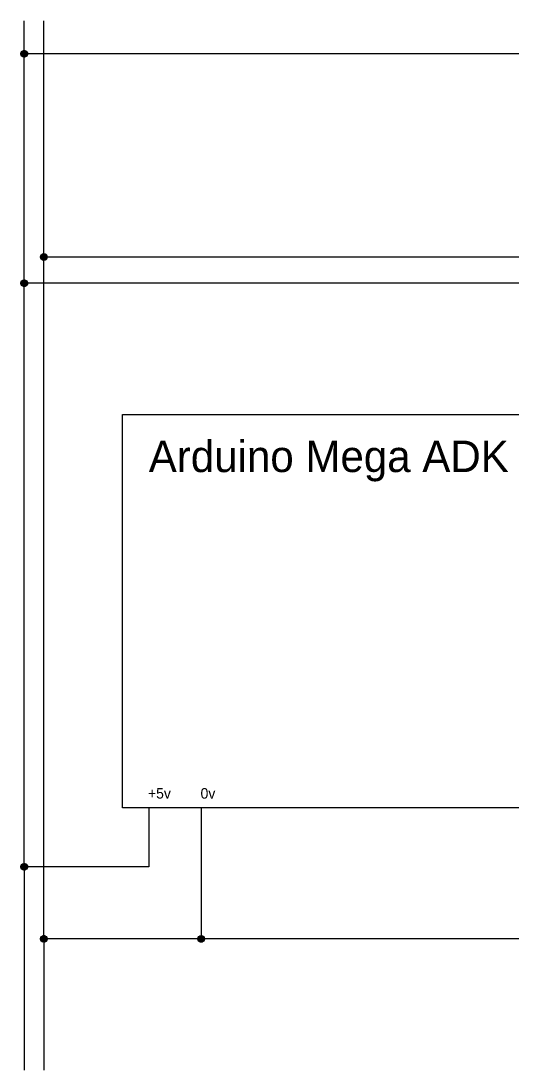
# Model space of a CAD drawing. Extents: x 0.6 to 34.5, y 10 to 30.1.
# Drawn here: x 0.56 to 9.93, y 10 to 30 of the extents above; entities that cross this region are included whole.
import ezdxf

# ---------------------------------------------------------------- set-up
doc = ezdxf.new("R2010")
doc.units = 0
for name, color, linetype in [('COMPONENTS', 170, 'CONTINUOUS'), ('GROUND', 200, 'CONTINUOUS'), ('POWER', 10, 'CONTINUOUS')]:
    doc.layers.add(name, color=color, linetype=linetype)

# ---------------------------------------------------------------- blocks, each defined once
blk = doc.blocks.new('*U38')
at = {"layer": 'COMPONENTS'}
blk.add_text('Arduino Mega ADK', height=0.6, dxfattribs=at).set_placement((3, 21.4))
blk = doc.blocks.new('*U67')
at = {"layer": 'COMPONENTS'}
blk.add_text('+5v', height=0.2, dxfattribs=at).set_placement((2.984, 15.175))
blk = doc.blocks.new('*U68')
at = {"layer": 'COMPONENTS'}
blk.add_text('0v', height=0.2, dxfattribs=at).set_placement((3.988, 15.174))
blk = doc.blocks.new('*U85')
at = {"layer": 'GROUND', "linetype": 'CONTINUOUS'}
for p, q in [((3.937, 12.5), (3.939, 12.512)), ((3.939, 12.489), (3.937, 12.5)), ((3.939, 12.512), (3.942, 12.524)), ((3.942, 12.477), (3.939, 12.489)), ((3.942, 12.524), (3.948, 12.535)), ((3.947, 12.467), (3.942, 12.477)), ((3.954, 12.458), (3.947, 12.467)), ((3.948, 12.535), (3.956, 12.544)), ((3.962, 12.45), (3.954, 12.458)), ((3.956, 12.544), (3.965, 12.552)), ((3.972, 12.444), (3.962, 12.45)), ((3.965, 12.552), (3.976, 12.558)), ((3.983, 12.44), (3.972, 12.444)), ((3.976, 12.558), (3.988, 12.561)), ((3.994, 12.438), (3.983, 12.44)), ((4, 12.562), (4, 12.561)), ((4, 12.562), (4.012, 12.561)), ((4, 12.558), (4, 12.561)), ((4, 12.561), (4, 12.558)), ((4, 12.552), (4, 12.558)), ((4, 12.558), (4, 12.552)), ((4, 12.544), (4, 12.552)), ((4, 12.552), (4, 12.544)), ((4, 12.535), (4, 12.544)), ((4, 12.544), (4, 12.535)), ((4, 12.524), (4, 12.535)), ((4, 12.535), (4, 12.524)), ((4, 12.512), (4, 12.524)), ((4, 12.524), (4, 12.512)), ((4, 12.5), (4, 12.512)), ((4, 12.512), (4, 12.5)), ((4.017, 12.44), (4.006, 12.438)), ((4.012, 12.561), (4.024, 12.558)), ((4.028, 12.444), (4.017, 12.44)), ((4.024, 12.558), (4.035, 12.552)), ((4.038, 12.45), (4.028, 12.444)), ((4.035, 12.552), (4.044, 12.544)), ((4.046, 12.458), (4.038, 12.45)), ((4.044, 12.544), (4.052, 12.535)), ((4.053, 12.467), (4.046, 12.458)), ((4.052, 12.535), (4.058, 12.524)), ((4.058, 12.477), (4.053, 12.467)), ((4.058, 12.524), (4.061, 12.512)), ((4.061, 12.489), (4.058, 12.477)), ((4.061, 12.512), (4.062, 12.5)), ((4.062, 12.5), (4.061, 12.489))]:
    blk.add_line(p, q, dxfattribs=at)
at = {"layer": 'GROUND', "linetype": 'CONTINUOUS', "extrusion": (0, 0, -1)}
for points in [[(-3.939, 12.512), (-4, 12.5), (-3.937, 12.5)], [(-3.937, 12.5), (-4.061, 12.489), (-3.939, 12.489)], [(-3.937, 12.5), (-4.062, 12.5), (-4.061, 12.489)], [(-3.942, 12.524), (-4, 12.512), (-3.939, 12.512)], [(-3.939, 12.512), (-4, 12.512), (-4, 12.5)], [(-3.939, 12.489), (-4.058, 12.477), (-3.942, 12.477)], [(-3.939, 12.489), (-4.061, 12.489), (-4.058, 12.477)], [(-3.948, 12.535), (-4, 12.524), (-3.942, 12.524)], [(-3.942, 12.524), (-4, 12.524), (-4, 12.512)], [(-3.942, 12.477), (-4.053, 12.467), (-3.947, 12.467)], [(-3.942, 12.477), (-4.058, 12.477), (-4.053, 12.467)], [(-3.947, 12.467), (-4.046, 12.458), (-3.954, 12.458)], [(-3.947, 12.467), (-4.053, 12.467), (-4.046, 12.458)], [(-3.956, 12.544), (-4, 12.535), (-3.948, 12.535)], [(-3.948, 12.535), (-4, 12.535), (-4, 12.524)], [(-3.954, 12.458), (-4.038, 12.45), (-3.962, 12.45)], [(-3.954, 12.458), (-4.046, 12.458), (-4.038, 12.45)], [(-3.965, 12.552), (-4, 12.544), (-3.956, 12.544)], [(-3.956, 12.544), (-4, 12.544), (-4, 12.535)], [(-3.962, 12.45), (-4.028, 12.444), (-3.972, 12.444)], [(-3.962, 12.45), (-4.038, 12.45), (-4.028, 12.444)], [(-3.976, 12.558), (-4, 12.552), (-3.965, 12.552)], [(-3.965, 12.552), (-4, 12.552), (-4, 12.544)], [(-3.972, 12.444), (-4.017, 12.44), (-3.983, 12.44)], [(-3.972, 12.444), (-4.028, 12.444), (-4.017, 12.44)], [(-3.988, 12.561), (-4, 12.558), (-3.976, 12.558)], [(-3.976, 12.558), (-4, 12.558), (-4, 12.552)], [(-3.983, 12.44), (-4.006, 12.438), (-3.994, 12.438)], [(-3.983, 12.44), (-4.017, 12.44), (-4.006, 12.438)], [(-4, 12.562), (-4, 12.561), (-3.988, 12.561)], [(-3.988, 12.561), (-4, 12.561), (-4, 12.558)], [(-4, 12.562), (-4.012, 12.561), (-4, 12.561)], [(-4, 12.561), (-4.024, 12.558), (-4, 12.558)], [(-4, 12.561), (-4.012, 12.561), (-4.024, 12.558)], [(-4, 12.558), (-4.035, 12.552), (-4, 12.552)], [(-4, 12.558), (-4.024, 12.558), (-4.035, 12.552)], [(-4, 12.552), (-4.044, 12.544), (-4, 12.544)], [(-4, 12.552), (-4.035, 12.552), (-4.044, 12.544)], [(-4, 12.544), (-4.052, 12.535), (-4, 12.535)], [(-4, 12.544), (-4.044, 12.544), (-4.052, 12.535)], [(-4, 12.535), (-4.058, 12.524), (-4, 12.524)], [(-4, 12.535), (-4.052, 12.535), (-4.058, 12.524)], [(-4, 12.524), (-4.061, 12.512), (-4, 12.512)], [(-4, 12.524), (-4.058, 12.524), (-4.061, 12.512)], [(-4, 12.512), (-4.062, 12.5), (-4, 12.5)], [(-4, 12.512), (-4.061, 12.512), (-4.062, 12.5)]]:
    blk.add_solid(points, dxfattribs=at)
blk = doc.blocks.new('*U86')
at = {"layer": 'GROUND', "linetype": 'CONTINUOUS'}
for p, q in [((0.938, 12.511), (0.941, 12.521)), ((0.938, 12.5), (0.938, 12.511)), ((0.938, 12.489), (0.938, 12.5)), ((0.941, 12.479), (0.938, 12.489)), ((0.941, 12.521), (0.946, 12.531)), ((0.946, 12.469), (0.941, 12.479)), ((0.946, 12.531), (0.952, 12.54)), ((0.952, 12.46), (0.946, 12.469)), ((0.952, 12.54), (0.96, 12.548)), ((0.96, 12.452), (0.952, 12.46)), ((0.96, 12.548), (0.969, 12.554)), ((0.969, 12.446), (0.96, 12.452)), ((0.969, 12.554), (0.979, 12.559)), ((0.979, 12.441), (0.969, 12.446)), ((0.979, 12.559), (0.989, 12.562)), ((0.989, 12.438), (0.979, 12.441)), ((1, 12.562), (1, 12.562)), ((1, 12.562), (1.011, 12.562)), ((1, 12.559), (1, 12.562)), ((1, 12.562), (1, 12.559)), ((1, 12.554), (1, 12.559)), ((1, 12.559), (1, 12.554)), ((1, 12.548), (1, 12.554)), ((1, 12.554), (1, 12.548)), ((1, 12.54), (1, 12.548)), ((1, 12.548), (1, 12.54)), ((1, 12.531), (1, 12.54)), ((1, 12.54), (1, 12.531)), ((1, 12.521), (1, 12.531)), ((1, 12.531), (1, 12.521)), ((1, 12.511), (1, 12.521)), ((1, 12.521), (1, 12.511)), ((1, 12.479), (1, 12.489)), ((1, 12.489), (1, 12.479)), ((1, 12.469), (1, 12.479)), ((1, 12.479), (1, 12.469)), ((1, 12.46), (1, 12.469)), ((1, 12.469), (1, 12.46)), ((1, 12.452), (1, 12.46)), ((1, 12.46), (1, 12.452)), ((1, 12.446), (1, 12.452)), ((1, 12.452), (1, 12.446)), ((1, 12.441), (1, 12.446)), ((1, 12.446), (1, 12.441)), ((1, 12.438), (1, 12.441)), ((1, 12.441), (1, 12.438)), ((1, 12.438), (1, 12.438)), ((1.011, 12.438), (1, 12.438)), ((1.011, 12.562), (1.021, 12.559)), ((1.021, 12.441), (1.011, 12.438)), ((1.021, 12.559), (1.031, 12.554)), ((1.031, 12.446), (1.021, 12.441)), ((1.031, 12.554), (1.04, 12.548)), ((1.04, 12.452), (1.031, 12.446)), ((1.04, 12.548), (1.048, 12.54)), ((1.048, 12.46), (1.04, 12.452)), ((1.048, 12.54), (1.054, 12.531)), ((1.054, 12.469), (1.048, 12.46)), ((1.054, 12.531), (1.059, 12.521)), ((1.059, 12.479), (1.054, 12.469)), ((1.059, 12.521), (1.062, 12.511)), ((1.062, 12.489), (1.059, 12.479)), ((1.062, 12.511), (1.062, 12.5)), ((1.062, 12.5), (1.062, 12.489))]:
    blk.add_line(p, q, dxfattribs=at)
at = {"layer": 'GROUND', "linetype": 'CONTINUOUS', "extrusion": (0, 0, -1)}
for points in [[(-0.941, 12.521), (-1, 12.511), (-0.938, 12.511)], [(-0.938, 12.511), (-1, 12.5), (-0.938, 12.5)], [(-0.938, 12.511), (-1, 12.511), (-1, 12.5)], [(-0.938, 12.5), (-1, 12.489), (-0.938, 12.489)], [(-0.938, 12.5), (-1, 12.5), (-1, 12.489)], [(-0.938, 12.489), (-1, 12.479), (-0.941, 12.479)], [(-0.938, 12.489), (-1, 12.489), (-1, 12.479)], [(-0.946, 12.531), (-1, 12.521), (-0.941, 12.521)], [(-0.941, 12.521), (-1, 12.521), (-1, 12.511)], [(-0.941, 12.479), (-1, 12.469), (-0.946, 12.469)], [(-0.941, 12.479), (-1, 12.479), (-1, 12.469)], [(-0.952, 12.54), (-1, 12.531), (-0.946, 12.531)], [(-0.946, 12.531), (-1, 12.531), (-1, 12.521)], [(-0.946, 12.469), (-1, 12.46), (-0.952, 12.46)], [(-0.946, 12.469), (-1, 12.469), (-1, 12.46)], [(-0.96, 12.548), (-1, 12.54), (-0.952, 12.54)], [(-0.952, 12.54), (-1, 12.54), (-1, 12.531)], [(-0.952, 12.46), (-1, 12.452), (-0.96, 12.452)], [(-0.952, 12.46), (-1, 12.46), (-1, 12.452)], [(-0.969, 12.554), (-1, 12.548), (-0.96, 12.548)], [(-0.96, 12.548), (-1, 12.548), (-1, 12.54)], [(-0.96, 12.452), (-1, 12.446), (-0.969, 12.446)], [(-0.96, 12.452), (-1, 12.452), (-1, 12.446)], [(-0.979, 12.559), (-1, 12.554), (-0.969, 12.554)], [(-0.969, 12.554), (-1, 12.554), (-1, 12.548)], [(-0.969, 12.446), (-1, 12.441), (-0.979, 12.441)], [(-0.969, 12.446), (-1, 12.446), (-1, 12.441)], [(-0.989, 12.562), (-1, 12.559), (-0.979, 12.559)], [(-0.979, 12.559), (-1, 12.559), (-1, 12.554)], [(-0.979, 12.441), (-1, 12.438), (-0.989, 12.438)], [(-0.979, 12.441), (-1, 12.441), (-1, 12.438)], [(-1, 12.562), (-1, 12.562), (-0.989, 12.562)], [(-0.989, 12.562), (-1, 12.562), (-1, 12.559)], [(-0.989, 12.438), (-1, 12.438), (-1, 12.438)], [(-1, 12.562), (-1.011, 12.562), (-1, 12.562)], [(-1, 12.562), (-1.021, 12.559), (-1, 12.559)], [(-1, 12.562), (-1.011, 12.562), (-1.021, 12.559)], [(-1, 12.559), (-1.031, 12.554), (-1, 12.554)], [(-1, 12.559), (-1.021, 12.559), (-1.031, 12.554)], [(-1, 12.554), (-1.04, 12.548), (-1, 12.548)], [(-1, 12.554), (-1.031, 12.554), (-1.04, 12.548)], [(-1, 12.548), (-1.048, 12.54), (-1, 12.54)], [(-1, 12.548), (-1.04, 12.548), (-1.048, 12.54)], [(-1, 12.54), (-1.054, 12.531), (-1, 12.531)], [(-1, 12.54), (-1.048, 12.54), (-1.054, 12.531)], [(-1, 12.531), (-1.059, 12.521), (-1, 12.521)], [(-1, 12.531), (-1.054, 12.531), (-1.059, 12.521)], [(-1, 12.521), (-1.062, 12.511), (-1, 12.511)], [(-1, 12.521), (-1.059, 12.521), (-1.062, 12.511)], [(-1, 12.511), (-1.062, 12.5), (-1, 12.5)], [(-1, 12.511), (-1.062, 12.511), (-1.062, 12.5)], [(-1, 12.5), (-1.062, 12.489), (-1, 12.489)], [(-1, 12.5), (-1.062, 12.5), (-1.062, 12.489)], [(-1, 12.489), (-1.059, 12.479), (-1, 12.479)], [(-1, 12.489), (-1.062, 12.489), (-1.059, 12.479)], [(-1, 12.479), (-1.054, 12.469), (-1, 12.469)], [(-1, 12.479), (-1.059, 12.479), (-1.054, 12.469)], [(-1, 12.469), (-1.048, 12.46), (-1, 12.46)], [(-1, 12.469), (-1.054, 12.469), (-1.048, 12.46)], [(-1, 12.46), (-1.04, 12.452), (-1, 12.452)], [(-1, 12.46), (-1.048, 12.46), (-1.04, 12.452)], [(-1, 12.452), (-1.031, 12.446), (-1, 12.446)], [(-1, 12.452), (-1.04, 12.452), (-1.031, 12.446)], [(-1, 12.446), (-1.021, 12.441), (-1, 12.441)], [(-1, 12.446), (-1.031, 12.446), (-1.021, 12.441)], [(-1, 12.441), (-1.011, 12.438), (-1, 12.438)], [(-1, 12.441), (-1.021, 12.441), (-1.011, 12.438)], [(-1, 12.438), (-1.011, 12.438), (-1, 12.438)]]:
    blk.add_solid(points, dxfattribs=at)
blk = doc.blocks.new('*U87')
at = {"layer": 'GROUND', "linetype": 'CONTINUOUS'}
for p, q in [((0.938, 25.511), (0.939, 25.512)), ((0.938, 25.5), (0.938, 25.511)), ((0.938, 25.489), (0.938, 25.5)), ((0.939, 25.488), (0.938, 25.489)), ((0.939, 25.512), (0.941, 25.521)), ((0.941, 25.479), (0.939, 25.488)), ((0.941, 25.521), (0.942, 25.524)), ((0.942, 25.476), (0.941, 25.479)), ((0.942, 25.524), (0.946, 25.531)), ((0.946, 25.469), (0.942, 25.476)), ((0.946, 25.531), (0.948, 25.535)), ((0.948, 25.465), (0.946, 25.469)), ((0.948, 25.535), (0.952, 25.54)), ((0.952, 25.46), (0.948, 25.465)), ((0.952, 25.54), (0.956, 25.544)), ((0.956, 25.456), (0.952, 25.46)), ((0.956, 25.544), (0.96, 25.548)), ((0.96, 25.452), (0.956, 25.456)), ((0.96, 25.548), (0.966, 25.552)), ((0.966, 25.448), (0.96, 25.452)), ((0.966, 25.552), (0.969, 25.554)), ((0.969, 25.446), (0.966, 25.448)), ((0.969, 25.554), (0.977, 25.558)), ((0.977, 25.442), (0.969, 25.446)), ((0.977, 25.558), (0.979, 25.559)), ((0.979, 25.441), (0.977, 25.442)), ((0.979, 25.559), (0.988, 25.561)), ((0.988, 25.439), (0.979, 25.441)), ((0.988, 25.561), (0.989, 25.562)), ((0.989, 25.438), (0.988, 25.439)), ((1, 25.562), (1, 25.562)), ((1, 25.562), (1.01, 25.562)), ((1, 25.438), (1, 25.438)), ((1.01, 25.438), (1, 25.438)), ((1.01, 25.562), (1.012, 25.561)), ((1.012, 25.439), (1.01, 25.438)), ((1.012, 25.561), (1.021, 25.559)), ((1.021, 25.441), (1.012, 25.439)), ((1.021, 25.559), (1.024, 25.558)), ((1.024, 25.442), (1.021, 25.441)), ((1.024, 25.558), (1.031, 25.554)), ((1.031, 25.446), (1.024, 25.442)), ((1.031, 25.554), (1.035, 25.552)), ((1.035, 25.448), (1.031, 25.446)), ((1.035, 25.552), (1.04, 25.548)), ((1.04, 25.452), (1.035, 25.448)), ((1.04, 25.548), (1.044, 25.544)), ((1.044, 25.456), (1.04, 25.452)), ((1.044, 25.544), (1.047, 25.54)), ((1.047, 25.46), (1.044, 25.456)), ((1.047, 25.54), (1.052, 25.535)), ((1.052, 25.465), (1.047, 25.46)), ((1.052, 25.535), (1.054, 25.531)), ((1.054, 25.469), (1.052, 25.465)), ((1.054, 25.531), (1.058, 25.524)), ((1.058, 25.476), (1.054, 25.469)), ((1.058, 25.524), (1.059, 25.521)), ((1.059, 25.479), (1.058, 25.476)), ((1.059, 25.521), (1.061, 25.512)), ((1.061, 25.488), (1.059, 25.479)), ((1.061, 25.512), (1.061, 25.511)), ((1.061, 25.511), (1.062, 25.5)), ((1.062, 25.5), (1.061, 25.489)), ((1.061, 25.489), (1.061, 25.488))]:
    blk.add_line(p, q, dxfattribs=at)
at = {"layer": 'GROUND', "linetype": 'CONTINUOUS', "extrusion": (0, 0, -1)}
for points in [[(-0.939, 25.512), (-1, 25.511), (-0.938, 25.511)], [(-0.938, 25.511), (-1, 25.5), (-0.938, 25.5)], [(-0.938, 25.511), (-1, 25.511), (-1, 25.5)], [(-0.938, 25.5), (-1, 25.489), (-0.938, 25.489)], [(-0.938, 25.5), (-1, 25.5), (-1, 25.489)], [(-0.938, 25.489), (-1, 25.488), (-0.939, 25.488)], [(-0.938, 25.489), (-1, 25.489), (-1, 25.488)], [(-0.941, 25.521), (-1, 25.512), (-0.939, 25.512)], [(-0.939, 25.512), (-1, 25.512), (-1, 25.511)], [(-0.939, 25.488), (-1, 25.479), (-0.941, 25.479)], [(-0.939, 25.488), (-1, 25.488), (-1, 25.479)], [(-0.942, 25.524), (-1, 25.521), (-0.941, 25.521)], [(-0.941, 25.521), (-1, 25.521), (-1, 25.512)], [(-0.941, 25.479), (-1, 25.476), (-0.942, 25.476)], [(-0.941, 25.479), (-1, 25.479), (-1, 25.476)], [(-0.946, 25.531), (-1, 25.524), (-0.942, 25.524)], [(-0.942, 25.524), (-1, 25.524), (-1, 25.521)], [(-0.942, 25.476), (-1, 25.469), (-0.946, 25.469)], [(-0.942, 25.476), (-1, 25.476), (-1, 25.469)], [(-0.948, 25.535), (-1, 25.531), (-0.946, 25.531)], [(-0.946, 25.531), (-1, 25.531), (-1, 25.524)], [(-0.946, 25.469), (-1, 25.465), (-0.948, 25.465)], [(-0.946, 25.469), (-1, 25.469), (-1, 25.465)], [(-0.952, 25.54), (-1, 25.535), (-0.948, 25.535)], [(-0.948, 25.535), (-1, 25.535), (-1, 25.531)], [(-0.948, 25.465), (-1, 25.46), (-0.952, 25.46)], [(-0.948, 25.465), (-1, 25.465), (-1, 25.46)], [(-0.956, 25.544), (-1, 25.54), (-0.952, 25.54)], [(-0.952, 25.54), (-1, 25.54), (-1, 25.535)], [(-0.952, 25.46), (-1, 25.456), (-0.956, 25.456)], [(-0.952, 25.46), (-1, 25.46), (-1, 25.456)], [(-0.96, 25.548), (-1, 25.544), (-0.956, 25.544)], [(-0.956, 25.544), (-1, 25.544), (-1, 25.54)], [(-0.956, 25.456), (-1, 25.452), (-0.96, 25.452)], [(-0.956, 25.456), (-1, 25.456), (-1, 25.452)], [(-0.966, 25.552), (-1, 25.548), (-0.96, 25.548)], [(-0.96, 25.548), (-1, 25.548), (-1, 25.544)], [(-0.96, 25.452), (-1, 25.448), (-0.966, 25.448)], [(-0.96, 25.452), (-1, 25.452), (-1, 25.448)], [(-0.969, 25.554), (-1, 25.552), (-0.966, 25.552)], [(-0.966, 25.552), (-1, 25.552), (-1, 25.548)], [(-0.966, 25.448), (-1, 25.446), (-0.969, 25.446)], [(-0.966, 25.448), (-1, 25.448), (-1, 25.446)], [(-0.977, 25.558), (-1, 25.554), (-0.969, 25.554)], [(-0.969, 25.554), (-1, 25.554), (-1, 25.552)], [(-0.969, 25.446), (-1, 25.442), (-0.977, 25.442)], [(-0.969, 25.446), (-1, 25.446), (-1, 25.442)], [(-0.979, 25.559), (-1, 25.558), (-0.977, 25.558)], [(-0.977, 25.558), (-1, 25.558), (-1, 25.554)], [(-0.977, 25.442), (-1, 25.441), (-0.979, 25.441)], [(-0.977, 25.442), (-1, 25.442), (-1, 25.441)], [(-0.988, 25.561), (-1, 25.559), (-0.979, 25.559)], [(-0.979, 25.559), (-1, 25.559), (-1, 25.558)], [(-0.979, 25.441), (-1, 25.439), (-0.988, 25.439)], [(-0.979, 25.441), (-1, 25.441), (-1, 25.439)], [(-0.989, 25.562), (-1, 25.561), (-0.988, 25.561)], [(-0.988, 25.561), (-1, 25.561), (-1, 25.559)], [(-0.988, 25.439), (-1, 25.438), (-0.989, 25.438)], [(-0.988, 25.439), (-1, 25.439), (-1, 25.438)], [(-1, 25.562), (-1, 25.562), (-0.989, 25.562)], [(-0.989, 25.562), (-1, 25.562), (-1, 25.561)], [(-0.989, 25.438), (-1, 25.438), (-1, 25.438)], [(-1, 25.562), (-1.01, 25.562), (-1, 25.562)], [(-1, 25.562), (-1.012, 25.561), (-1, 25.561)], [(-1, 25.562), (-1.01, 25.562), (-1.012, 25.561)], [(-1, 25.561), (-1.021, 25.559), (-1, 25.559)], [(-1, 25.561), (-1.012, 25.561), (-1.021, 25.559)], [(-1, 25.559), (-1.024, 25.558), (-1, 25.558)], [(-1, 25.559), (-1.021, 25.559), (-1.024, 25.558)], [(-1, 25.558), (-1.031, 25.554), (-1, 25.554)], [(-1, 25.558), (-1.024, 25.558), (-1.031, 25.554)], [(-1, 25.554), (-1.035, 25.552), (-1, 25.552)], [(-1, 25.554), (-1.031, 25.554), (-1.035, 25.552)], [(-1, 25.552), (-1.04, 25.548), (-1, 25.548)], [(-1, 25.552), (-1.035, 25.552), (-1.04, 25.548)], [(-1, 25.548), (-1.044, 25.544), (-1, 25.544)], [(-1, 25.548), (-1.04, 25.548), (-1.044, 25.544)], [(-1, 25.544), (-1.047, 25.54), (-1, 25.54)], [(-1, 25.544), (-1.044, 25.544), (-1.047, 25.54)], [(-1, 25.54), (-1.052, 25.535), (-1, 25.535)], [(-1, 25.54), (-1.047, 25.54), (-1.052, 25.535)], [(-1, 25.535), (-1.054, 25.531), (-1, 25.531)], [(-1, 25.535), (-1.052, 25.535), (-1.054, 25.531)], [(-1, 25.531), (-1.058, 25.524), (-1, 25.524)], [(-1, 25.531), (-1.054, 25.531), (-1.058, 25.524)], [(-1, 25.524), (-1.059, 25.521), (-1, 25.521)], [(-1, 25.524), (-1.058, 25.524), (-1.059, 25.521)], [(-1, 25.521), (-1.061, 25.512), (-1, 25.512)], [(-1, 25.521), (-1.059, 25.521), (-1.061, 25.512)], [(-1, 25.512), (-1.061, 25.511), (-1, 25.511)], [(-1, 25.512), (-1.061, 25.512), (-1.061, 25.511)], [(-1, 25.511), (-1.062, 25.5), (-1, 25.5)], [(-1, 25.511), (-1.061, 25.511), (-1.062, 25.5)], [(-1, 25.5), (-1.061, 25.489), (-1, 25.489)], [(-1, 25.5), (-1.062, 25.5), (-1.061, 25.489)], [(-1, 25.489), (-1.061, 25.488), (-1, 25.488)], [(-1, 25.489), (-1.061, 25.489), (-1.061, 25.488)], [(-1, 25.488), (-1.059, 25.479), (-1, 25.479)], [(-1, 25.488), (-1.061, 25.488), (-1.059, 25.479)], [(-1, 25.479), (-1.058, 25.476), (-1, 25.476)], [(-1, 25.479), (-1.059, 25.479), (-1.058, 25.476)], [(-1, 25.476), (-1.054, 25.469), (-1, 25.469)], [(-1, 25.476), (-1.058, 25.476), (-1.054, 25.469)], [(-1, 25.469), (-1.052, 25.465), (-1, 25.465)], [(-1, 25.469), (-1.054, 25.469), (-1.052, 25.465)], [(-1, 25.465), (-1.047, 25.46), (-1, 25.46)], [(-1, 25.465), (-1.052, 25.465), (-1.047, 25.46)], [(-1, 25.46), (-1.044, 25.456), (-1, 25.456)], [(-1, 25.46), (-1.047, 25.46), (-1.044, 25.456)], [(-1, 25.456), (-1.04, 25.452), (-1, 25.452)], [(-1, 25.456), (-1.044, 25.456), (-1.04, 25.452)], [(-1, 25.452), (-1.035, 25.448), (-1, 25.448)], [(-1, 25.452), (-1.04, 25.452), (-1.035, 25.448)], [(-1, 25.448), (-1.031, 25.446), (-1, 25.446)], [(-1, 25.448), (-1.035, 25.448), (-1.031, 25.446)], [(-1, 25.446), (-1.024, 25.442), (-1, 25.442)], [(-1, 25.446), (-1.031, 25.446), (-1.024, 25.442)], [(-1, 25.442), (-1.021, 25.441), (-1, 25.441)], [(-1, 25.442), (-1.024, 25.442), (-1.021, 25.441)], [(-1, 25.441), (-1.012, 25.439), (-1, 25.439)], [(-1, 25.441), (-1.021, 25.441), (-1.012, 25.439)], [(-1, 25.439), (-1.01, 25.438), (-1, 25.438)], [(-1, 25.439), (-1.012, 25.439), (-1.01, 25.438)], [(-1, 25.438), (-1.01, 25.438), (-1, 25.438)]]:
    blk.add_solid(points, dxfattribs=at)
blk = doc.blocks.new('*U88')
at = {"layer": 'POWER', "linetype": 'CONTINUOUS'}
for p, q in [((0.567, 29.399), (0.571, 29.406)), ((0.571, 29.406), (0.573, 29.41)), ((0.573, 29.41), (0.577, 29.415)), ((0.577, 29.415), (0.581, 29.419)), ((0.581, 29.419), (0.585, 29.423)), ((0.585, 29.423), (0.591, 29.427)), ((0.591, 29.427), (0.594, 29.429)), ((0.594, 29.429), (0.602, 29.433)), ((0.602, 29.433), (0.604, 29.434)), ((0.604, 29.434), (0.613, 29.436)), ((0.613, 29.436), (0.614, 29.437)), ((0.625, 29.438), (0.625, 29.437)), ((0.625, 29.438), (0.635, 29.437)), ((0.635, 29.437), (0.637, 29.436)), ((0.637, 29.436), (0.646, 29.434)), ((0.646, 29.434), (0.649, 29.433)), ((0.649, 29.433), (0.656, 29.429)), ((0.656, 29.429), (0.66, 29.427)), ((0.66, 29.427), (0.665, 29.423)), ((0.665, 29.423), (0.669, 29.419)), ((0.669, 29.419), (0.672, 29.415)), ((0.672, 29.415), (0.677, 29.41)), ((0.677, 29.41), (0.679, 29.406)), ((0.679, 29.406), (0.683, 29.399)), ((0.562, 29.375), (0.563, 29.386)), ((0.563, 29.364), (0.562, 29.375)), ((0.563, 29.386), (0.564, 29.387)), ((0.564, 29.363), (0.563, 29.364)), ((0.564, 29.387), (0.566, 29.396)), ((0.566, 29.354), (0.564, 29.363)), ((0.566, 29.396), (0.567, 29.399)), ((0.567, 29.351), (0.566, 29.354)), ((0.571, 29.344), (0.567, 29.351)), ((0.573, 29.34), (0.571, 29.344)), ((0.577, 29.335), (0.573, 29.34)), ((0.581, 29.331), (0.577, 29.335)), ((0.585, 29.327), (0.581, 29.331)), ((0.591, 29.323), (0.585, 29.327)), ((0.594, 29.321), (0.591, 29.323)), ((0.602, 29.317), (0.594, 29.321)), ((0.604, 29.316), (0.602, 29.317)), ((0.613, 29.314), (0.604, 29.316)), ((0.614, 29.313), (0.613, 29.314)), ((0.625, 29.313), (0.625, 29.312)), ((0.635, 29.313), (0.625, 29.312)), ((0.637, 29.314), (0.635, 29.313)), ((0.646, 29.316), (0.637, 29.314)), ((0.649, 29.317), (0.646, 29.316)), ((0.656, 29.321), (0.649, 29.317)), ((0.66, 29.323), (0.656, 29.321)), ((0.665, 29.327), (0.66, 29.323)), ((0.669, 29.331), (0.665, 29.327)), ((0.672, 29.335), (0.669, 29.331)), ((0.677, 29.34), (0.672, 29.335)), ((0.679, 29.344), (0.677, 29.34)), ((0.683, 29.351), (0.679, 29.344)), ((0.683, 29.399), (0.684, 29.396)), ((0.684, 29.354), (0.683, 29.351)), ((0.684, 29.396), (0.686, 29.387)), ((0.686, 29.363), (0.684, 29.354)), ((0.686, 29.387), (0.686, 29.386)), ((0.686, 29.386), (0.688, 29.375)), ((0.688, 29.375), (0.686, 29.364)), ((0.686, 29.364), (0.686, 29.363))]:
    blk.add_line(p, q, dxfattribs=at)
at = {"layer": 'POWER', "linetype": 'CONTINUOUS', "extrusion": (0, 0, -1)}
for points in [[(-0.571, 29.406), (-0.625, 29.399), (-0.567, 29.399)], [(-0.573, 29.41), (-0.625, 29.406), (-0.571, 29.406)], [(-0.571, 29.406), (-0.625, 29.406), (-0.625, 29.399)], [(-0.577, 29.415), (-0.625, 29.41), (-0.573, 29.41)], [(-0.573, 29.41), (-0.625, 29.41), (-0.625, 29.406)], [(-0.581, 29.419), (-0.625, 29.415), (-0.577, 29.415)], [(-0.577, 29.415), (-0.625, 29.415), (-0.625, 29.41)], [(-0.585, 29.423), (-0.625, 29.419), (-0.581, 29.419)], [(-0.581, 29.419), (-0.625, 29.419), (-0.625, 29.415)], [(-0.591, 29.427), (-0.625, 29.423), (-0.585, 29.423)], [(-0.585, 29.423), (-0.625, 29.423), (-0.625, 29.419)], [(-0.594, 29.429), (-0.625, 29.427), (-0.591, 29.427)], [(-0.591, 29.427), (-0.625, 29.427), (-0.625, 29.423)], [(-0.602, 29.433), (-0.625, 29.429), (-0.594, 29.429)], [(-0.594, 29.429), (-0.625, 29.429), (-0.625, 29.427)], [(-0.604, 29.434), (-0.625, 29.433), (-0.602, 29.433)], [(-0.602, 29.433), (-0.625, 29.433), (-0.625, 29.429)], [(-0.613, 29.436), (-0.625, 29.434), (-0.604, 29.434)], [(-0.604, 29.434), (-0.625, 29.434), (-0.625, 29.433)], [(-0.614, 29.437), (-0.625, 29.436), (-0.613, 29.436)], [(-0.613, 29.436), (-0.625, 29.436), (-0.625, 29.434)], [(-0.625, 29.438), (-0.625, 29.437), (-0.614, 29.437)], [(-0.614, 29.437), (-0.625, 29.437), (-0.625, 29.436)], [(-0.625, 29.438), (-0.635, 29.437), (-0.625, 29.437)], [(-0.625, 29.437), (-0.637, 29.436), (-0.625, 29.436)], [(-0.625, 29.437), (-0.635, 29.437), (-0.637, 29.436)], [(-0.625, 29.436), (-0.646, 29.434), (-0.625, 29.434)], [(-0.625, 29.436), (-0.637, 29.436), (-0.646, 29.434)], [(-0.625, 29.434), (-0.649, 29.433), (-0.625, 29.433)], [(-0.625, 29.434), (-0.646, 29.434), (-0.649, 29.433)], [(-0.625, 29.433), (-0.656, 29.429), (-0.625, 29.429)], [(-0.625, 29.433), (-0.649, 29.433), (-0.656, 29.429)], [(-0.625, 29.429), (-0.66, 29.427), (-0.625, 29.427)], [(-0.625, 29.429), (-0.656, 29.429), (-0.66, 29.427)], [(-0.625, 29.427), (-0.665, 29.423), (-0.625, 29.423)], [(-0.625, 29.427), (-0.66, 29.427), (-0.665, 29.423)], [(-0.625, 29.423), (-0.669, 29.419), (-0.625, 29.419)], [(-0.625, 29.423), (-0.665, 29.423), (-0.669, 29.419)], [(-0.625, 29.419), (-0.672, 29.415), (-0.625, 29.415)], [(-0.625, 29.419), (-0.669, 29.419), (-0.672, 29.415)], [(-0.625, 29.415), (-0.677, 29.41), (-0.625, 29.41)], [(-0.625, 29.415), (-0.672, 29.415), (-0.677, 29.41)], [(-0.625, 29.41), (-0.679, 29.406), (-0.625, 29.406)], [(-0.625, 29.41), (-0.677, 29.41), (-0.679, 29.406)], [(-0.625, 29.406), (-0.683, 29.399), (-0.625, 29.399)], [(-0.625, 29.406), (-0.679, 29.406), (-0.683, 29.399)], [(-0.563, 29.386), (-0.625, 29.375), (-0.562, 29.375)], [(-0.562, 29.375), (-0.625, 29.364), (-0.563, 29.364)], [(-0.562, 29.375), (-0.625, 29.375), (-0.625, 29.364)], [(-0.564, 29.387), (-0.625, 29.386), (-0.563, 29.386)], [(-0.563, 29.386), (-0.625, 29.386), (-0.625, 29.375)], [(-0.563, 29.364), (-0.625, 29.363), (-0.564, 29.363)], [(-0.563, 29.364), (-0.625, 29.364), (-0.625, 29.363)], [(-0.566, 29.396), (-0.625, 29.387), (-0.564, 29.387)], [(-0.564, 29.387), (-0.625, 29.387), (-0.625, 29.386)], [(-0.564, 29.363), (-0.625, 29.354), (-0.566, 29.354)], [(-0.564, 29.363), (-0.625, 29.363), (-0.625, 29.354)], [(-0.567, 29.399), (-0.625, 29.396), (-0.566, 29.396)], [(-0.566, 29.396), (-0.625, 29.396), (-0.625, 29.387)], [(-0.566, 29.354), (-0.625, 29.351), (-0.567, 29.351)], [(-0.566, 29.354), (-0.625, 29.354), (-0.625, 29.351)], [(-0.567, 29.399), (-0.625, 29.399), (-0.625, 29.396)], [(-0.567, 29.351), (-0.625, 29.344), (-0.571, 29.344)], [(-0.567, 29.351), (-0.625, 29.351), (-0.625, 29.344)], [(-0.571, 29.344), (-0.625, 29.34), (-0.573, 29.34)], [(-0.571, 29.344), (-0.625, 29.344), (-0.625, 29.34)], [(-0.573, 29.34), (-0.625, 29.335), (-0.577, 29.335)], [(-0.573, 29.34), (-0.625, 29.34), (-0.625, 29.335)], [(-0.577, 29.335), (-0.625, 29.331), (-0.581, 29.331)], [(-0.577, 29.335), (-0.625, 29.335), (-0.625, 29.331)], [(-0.581, 29.331), (-0.625, 29.327), (-0.585, 29.327)], [(-0.581, 29.331), (-0.625, 29.331), (-0.625, 29.327)], [(-0.585, 29.327), (-0.625, 29.323), (-0.591, 29.323)], [(-0.585, 29.327), (-0.625, 29.327), (-0.625, 29.323)], [(-0.591, 29.323), (-0.625, 29.321), (-0.594, 29.321)], [(-0.591, 29.323), (-0.625, 29.323), (-0.625, 29.321)], [(-0.594, 29.321), (-0.625, 29.317), (-0.602, 29.317)], [(-0.594, 29.321), (-0.625, 29.321), (-0.625, 29.317)], [(-0.602, 29.317), (-0.625, 29.316), (-0.604, 29.316)], [(-0.602, 29.317), (-0.625, 29.317), (-0.625, 29.316)], [(-0.604, 29.316), (-0.625, 29.314), (-0.613, 29.314)], [(-0.604, 29.316), (-0.625, 29.316), (-0.625, 29.314)], [(-0.613, 29.314), (-0.625, 29.313), (-0.614, 29.313)], [(-0.613, 29.314), (-0.625, 29.314), (-0.625, 29.313)], [(-0.614, 29.313), (-0.625, 29.313), (-0.625, 29.312)], [(-0.625, 29.399), (-0.684, 29.396), (-0.625, 29.396)], [(-0.625, 29.399), (-0.683, 29.399), (-0.684, 29.396)], [(-0.625, 29.396), (-0.686, 29.387), (-0.625, 29.387)], [(-0.625, 29.396), (-0.684, 29.396), (-0.686, 29.387)], [(-0.625, 29.387), (-0.686, 29.386), (-0.625, 29.386)], [(-0.625, 29.387), (-0.686, 29.387), (-0.686, 29.386)], [(-0.625, 29.386), (-0.688, 29.375), (-0.625, 29.375)], [(-0.625, 29.386), (-0.686, 29.386), (-0.688, 29.375)], [(-0.625, 29.375), (-0.686, 29.364), (-0.625, 29.364)], [(-0.625, 29.375), (-0.688, 29.375), (-0.686, 29.364)], [(-0.625, 29.364), (-0.686, 29.363), (-0.625, 29.363)], [(-0.625, 29.364), (-0.686, 29.364), (-0.686, 29.363)], [(-0.625, 29.363), (-0.684, 29.354), (-0.625, 29.354)], [(-0.625, 29.363), (-0.686, 29.363), (-0.684, 29.354)], [(-0.625, 29.354), (-0.683, 29.351), (-0.625, 29.351)], [(-0.625, 29.354), (-0.684, 29.354), (-0.683, 29.351)], [(-0.625, 29.351), (-0.679, 29.344), (-0.625, 29.344)], [(-0.625, 29.351), (-0.683, 29.351), (-0.679, 29.344)], [(-0.625, 29.344), (-0.677, 29.34), (-0.625, 29.34)], [(-0.625, 29.344), (-0.679, 29.344), (-0.677, 29.34)], [(-0.625, 29.34), (-0.672, 29.335), (-0.625, 29.335)], [(-0.625, 29.34), (-0.677, 29.34), (-0.672, 29.335)], [(-0.625, 29.335), (-0.669, 29.331), (-0.625, 29.331)], [(-0.625, 29.335), (-0.672, 29.335), (-0.669, 29.331)], [(-0.625, 29.331), (-0.665, 29.327), (-0.625, 29.327)], [(-0.625, 29.331), (-0.669, 29.331), (-0.665, 29.327)], [(-0.625, 29.327), (-0.66, 29.323), (-0.625, 29.323)], [(-0.625, 29.327), (-0.665, 29.327), (-0.66, 29.323)], [(-0.625, 29.323), (-0.656, 29.321), (-0.625, 29.321)], [(-0.625, 29.323), (-0.66, 29.323), (-0.656, 29.321)], [(-0.625, 29.321), (-0.649, 29.317), (-0.625, 29.317)], [(-0.625, 29.321), (-0.656, 29.321), (-0.649, 29.317)], [(-0.625, 29.317), (-0.646, 29.316), (-0.625, 29.316)], [(-0.625, 29.317), (-0.649, 29.317), (-0.646, 29.316)], [(-0.625, 29.316), (-0.637, 29.314), (-0.625, 29.314)], [(-0.625, 29.316), (-0.646, 29.316), (-0.637, 29.314)], [(-0.625, 29.314), (-0.635, 29.313), (-0.625, 29.313)], [(-0.625, 29.314), (-0.637, 29.314), (-0.635, 29.313)], [(-0.625, 29.313), (-0.635, 29.313), (-0.625, 29.312)]]:
    blk.add_solid(points, dxfattribs=at)
blk = doc.blocks.new('*U89')
at = {"layer": 'POWER', "linetype": 'CONTINUOUS'}
for p, q in [((0.562, 25), (0.563, 25.011)), ((0.563, 24.989), (0.562, 25)), ((0.563, 25.011), (0.564, 25.012)), ((0.564, 25.012), (0.566, 25.021)), ((0.566, 25.021), (0.567, 25.024)), ((0.567, 25.024), (0.571, 25.031)), ((0.571, 25.031), (0.573, 25.035)), ((0.573, 25.035), (0.577, 25.04)), ((0.577, 25.04), (0.581, 25.044)), ((0.581, 25.044), (0.585, 25.048)), ((0.585, 25.048), (0.591, 25.052)), ((0.591, 25.052), (0.594, 25.054)), ((0.594, 25.054), (0.602, 25.058)), ((0.602, 25.058), (0.604, 25.059)), ((0.604, 25.059), (0.613, 25.061)), ((0.613, 25.061), (0.614, 25.062)), ((0.625, 25.062), (0.625, 25.062)), ((0.625, 25.062), (0.635, 25.062)), ((0.635, 25.062), (0.637, 25.061)), ((0.637, 25.061), (0.646, 25.059)), ((0.646, 25.059), (0.649, 25.058)), ((0.649, 25.058), (0.656, 25.054)), ((0.656, 25.054), (0.66, 25.052)), ((0.66, 25.052), (0.665, 25.048)), ((0.665, 25.048), (0.669, 25.044)), ((0.669, 25.044), (0.672, 25.04)), ((0.672, 25.04), (0.677, 25.035)), ((0.677, 25.035), (0.679, 25.031)), ((0.679, 25.031), (0.683, 25.024)), ((0.683, 25.024), (0.684, 25.021)), ((0.684, 25.021), (0.686, 25.012)), ((0.686, 25.012), (0.686, 25.011)), ((0.686, 25.011), (0.688, 25)), ((0.688, 25), (0.686, 24.989)), ((0.564, 24.988), (0.563, 24.989)), ((0.566, 24.979), (0.564, 24.988)), ((0.567, 24.976), (0.566, 24.979)), ((0.571, 24.969), (0.567, 24.976)), ((0.573, 24.965), (0.571, 24.969)), ((0.577, 24.96), (0.573, 24.965)), ((0.581, 24.956), (0.577, 24.96)), ((0.585, 24.952), (0.581, 24.956)), ((0.591, 24.948), (0.585, 24.952)), ((0.594, 24.946), (0.591, 24.948)), ((0.602, 24.942), (0.594, 24.946)), ((0.604, 24.941), (0.602, 24.942)), ((0.613, 24.939), (0.604, 24.941)), ((0.614, 24.938), (0.613, 24.939)), ((0.625, 24.938), (0.625, 24.938)), ((0.635, 24.938), (0.625, 24.938)), ((0.637, 24.939), (0.635, 24.938)), ((0.646, 24.941), (0.637, 24.939)), ((0.649, 24.942), (0.646, 24.941)), ((0.656, 24.946), (0.649, 24.942)), ((0.66, 24.948), (0.656, 24.946)), ((0.665, 24.952), (0.66, 24.948)), ((0.669, 24.956), (0.665, 24.952)), ((0.672, 24.96), (0.669, 24.956)), ((0.677, 24.965), (0.672, 24.96)), ((0.679, 24.969), (0.677, 24.965)), ((0.683, 24.976), (0.679, 24.969)), ((0.684, 24.979), (0.683, 24.976)), ((0.686, 24.988), (0.684, 24.979)), ((0.686, 24.989), (0.686, 24.988))]:
    blk.add_line(p, q, dxfattribs=at)
at = {"layer": 'POWER', "linetype": 'CONTINUOUS', "extrusion": (0, 0, -1)}
for points in [[(-0.563, 25.011), (-0.625, 25), (-0.562, 25)], [(-0.562, 25), (-0.625, 24.989), (-0.563, 24.989)], [(-0.562, 25), (-0.625, 25), (-0.625, 24.989)], [(-0.564, 25.012), (-0.625, 25.011), (-0.563, 25.011)], [(-0.563, 25.011), (-0.625, 25.011), (-0.625, 25)], [(-0.566, 25.021), (-0.625, 25.012), (-0.564, 25.012)], [(-0.564, 25.012), (-0.625, 25.012), (-0.625, 25.011)], [(-0.567, 25.024), (-0.625, 25.021), (-0.566, 25.021)], [(-0.566, 25.021), (-0.625, 25.021), (-0.625, 25.012)], [(-0.571, 25.031), (-0.625, 25.024), (-0.567, 25.024)], [(-0.567, 25.024), (-0.625, 25.024), (-0.625, 25.021)], [(-0.573, 25.035), (-0.625, 25.031), (-0.571, 25.031)], [(-0.571, 25.031), (-0.625, 25.031), (-0.625, 25.024)], [(-0.577, 25.04), (-0.625, 25.035), (-0.573, 25.035)], [(-0.573, 25.035), (-0.625, 25.035), (-0.625, 25.031)], [(-0.581, 25.044), (-0.625, 25.04), (-0.577, 25.04)], [(-0.577, 25.04), (-0.625, 25.04), (-0.625, 25.035)], [(-0.585, 25.048), (-0.625, 25.044), (-0.581, 25.044)], [(-0.581, 25.044), (-0.625, 25.044), (-0.625, 25.04)], [(-0.591, 25.052), (-0.625, 25.048), (-0.585, 25.048)], [(-0.585, 25.048), (-0.625, 25.048), (-0.625, 25.044)], [(-0.594, 25.054), (-0.625, 25.052), (-0.591, 25.052)], [(-0.591, 25.052), (-0.625, 25.052), (-0.625, 25.048)], [(-0.602, 25.058), (-0.625, 25.054), (-0.594, 25.054)], [(-0.594, 25.054), (-0.625, 25.054), (-0.625, 25.052)], [(-0.604, 25.059), (-0.625, 25.058), (-0.602, 25.058)], [(-0.602, 25.058), (-0.625, 25.058), (-0.625, 25.054)], [(-0.613, 25.061), (-0.625, 25.059), (-0.604, 25.059)], [(-0.604, 25.059), (-0.625, 25.059), (-0.625, 25.058)], [(-0.614, 25.062), (-0.625, 25.061), (-0.613, 25.061)], [(-0.613, 25.061), (-0.625, 25.061), (-0.625, 25.059)], [(-0.625, 25.062), (-0.625, 25.062), (-0.614, 25.062)], [(-0.614, 25.062), (-0.625, 25.062), (-0.625, 25.061)], [(-0.625, 25.062), (-0.635, 25.062), (-0.625, 25.062)], [(-0.625, 25.062), (-0.637, 25.061), (-0.625, 25.061)], [(-0.625, 25.062), (-0.635, 25.062), (-0.637, 25.061)], [(-0.625, 25.061), (-0.646, 25.059), (-0.625, 25.059)], [(-0.625, 25.061), (-0.637, 25.061), (-0.646, 25.059)], [(-0.625, 25.059), (-0.649, 25.058), (-0.625, 25.058)], [(-0.625, 25.059), (-0.646, 25.059), (-0.649, 25.058)], [(-0.625, 25.058), (-0.656, 25.054), (-0.625, 25.054)], [(-0.625, 25.058), (-0.649, 25.058), (-0.656, 25.054)], [(-0.625, 25.054), (-0.66, 25.052), (-0.625, 25.052)], [(-0.625, 25.054), (-0.656, 25.054), (-0.66, 25.052)], [(-0.625, 25.052), (-0.665, 25.048), (-0.625, 25.048)], [(-0.625, 25.052), (-0.66, 25.052), (-0.665, 25.048)], [(-0.625, 25.048), (-0.669, 25.044), (-0.625, 25.044)], [(-0.625, 25.048), (-0.665, 25.048), (-0.669, 25.044)], [(-0.625, 25.044), (-0.672, 25.04), (-0.625, 25.04)], [(-0.625, 25.044), (-0.669, 25.044), (-0.672, 25.04)], [(-0.625, 25.04), (-0.677, 25.035), (-0.625, 25.035)], [(-0.625, 25.04), (-0.672, 25.04), (-0.677, 25.035)], [(-0.625, 25.035), (-0.679, 25.031), (-0.625, 25.031)], [(-0.625, 25.035), (-0.677, 25.035), (-0.679, 25.031)], [(-0.625, 25.031), (-0.683, 25.024), (-0.625, 25.024)], [(-0.625, 25.031), (-0.679, 25.031), (-0.683, 25.024)], [(-0.625, 25.024), (-0.684, 25.021), (-0.625, 25.021)], [(-0.625, 25.024), (-0.683, 25.024), (-0.684, 25.021)], [(-0.625, 25.021), (-0.686, 25.012), (-0.625, 25.012)], [(-0.625, 25.021), (-0.684, 25.021), (-0.686, 25.012)], [(-0.625, 25.012), (-0.686, 25.011), (-0.625, 25.011)], [(-0.625, 25.012), (-0.686, 25.012), (-0.686, 25.011)], [(-0.625, 25.011), (-0.688, 25), (-0.625, 25)], [(-0.625, 25.011), (-0.686, 25.011), (-0.688, 25)], [(-0.625, 25), (-0.686, 24.989), (-0.625, 24.989)], [(-0.625, 25), (-0.688, 25), (-0.686, 24.989)], [(-0.563, 24.989), (-0.625, 24.988), (-0.564, 24.988)], [(-0.563, 24.989), (-0.625, 24.989), (-0.625, 24.988)], [(-0.564, 24.988), (-0.625, 24.979), (-0.566, 24.979)], [(-0.564, 24.988), (-0.625, 24.988), (-0.625, 24.979)], [(-0.566, 24.979), (-0.625, 24.976), (-0.567, 24.976)], [(-0.566, 24.979), (-0.625, 24.979), (-0.625, 24.976)], [(-0.567, 24.976), (-0.625, 24.969), (-0.571, 24.969)], [(-0.567, 24.976), (-0.625, 24.976), (-0.625, 24.969)], [(-0.571, 24.969), (-0.625, 24.965), (-0.573, 24.965)], [(-0.571, 24.969), (-0.625, 24.969), (-0.625, 24.965)], [(-0.573, 24.965), (-0.625, 24.96), (-0.577, 24.96)], [(-0.573, 24.965), (-0.625, 24.965), (-0.625, 24.96)], [(-0.577, 24.96), (-0.625, 24.956), (-0.581, 24.956)], [(-0.577, 24.96), (-0.625, 24.96), (-0.625, 24.956)], [(-0.581, 24.956), (-0.625, 24.952), (-0.585, 24.952)], [(-0.581, 24.956), (-0.625, 24.956), (-0.625, 24.952)], [(-0.585, 24.952), (-0.625, 24.948), (-0.591, 24.948)], [(-0.585, 24.952), (-0.625, 24.952), (-0.625, 24.948)], [(-0.591, 24.948), (-0.625, 24.946), (-0.594, 24.946)], [(-0.591, 24.948), (-0.625, 24.948), (-0.625, 24.946)], [(-0.594, 24.946), (-0.625, 24.942), (-0.602, 24.942)], [(-0.594, 24.946), (-0.625, 24.946), (-0.625, 24.942)], [(-0.602, 24.942), (-0.625, 24.941), (-0.604, 24.941)], [(-0.602, 24.942), (-0.625, 24.942), (-0.625, 24.941)], [(-0.604, 24.941), (-0.625, 24.939), (-0.613, 24.939)], [(-0.604, 24.941), (-0.625, 24.941), (-0.625, 24.939)], [(-0.613, 24.939), (-0.625, 24.938), (-0.614, 24.938)], [(-0.613, 24.939), (-0.625, 24.939), (-0.625, 24.938)], [(-0.614, 24.938), (-0.625, 24.938), (-0.625, 24.938)], [(-0.625, 24.989), (-0.686, 24.988), (-0.625, 24.988)], [(-0.625, 24.989), (-0.686, 24.989), (-0.686, 24.988)], [(-0.625, 24.988), (-0.684, 24.979), (-0.625, 24.979)], [(-0.625, 24.988), (-0.686, 24.988), (-0.684, 24.979)], [(-0.625, 24.979), (-0.683, 24.976), (-0.625, 24.976)], [(-0.625, 24.979), (-0.684, 24.979), (-0.683, 24.976)], [(-0.625, 24.976), (-0.679, 24.969), (-0.625, 24.969)], [(-0.625, 24.976), (-0.683, 24.976), (-0.679, 24.969)], [(-0.625, 24.969), (-0.677, 24.965), (-0.625, 24.965)], [(-0.625, 24.969), (-0.679, 24.969), (-0.677, 24.965)], [(-0.625, 24.965), (-0.672, 24.96), (-0.625, 24.96)], [(-0.625, 24.965), (-0.677, 24.965), (-0.672, 24.96)], [(-0.625, 24.96), (-0.669, 24.956), (-0.625, 24.956)], [(-0.625, 24.96), (-0.672, 24.96), (-0.669, 24.956)], [(-0.625, 24.956), (-0.665, 24.952), (-0.625, 24.952)], [(-0.625, 24.956), (-0.669, 24.956), (-0.665, 24.952)], [(-0.625, 24.952), (-0.66, 24.948), (-0.625, 24.948)], [(-0.625, 24.952), (-0.665, 24.952), (-0.66, 24.948)], [(-0.625, 24.948), (-0.656, 24.946), (-0.625, 24.946)], [(-0.625, 24.948), (-0.66, 24.948), (-0.656, 24.946)], [(-0.625, 24.946), (-0.649, 24.942), (-0.625, 24.942)], [(-0.625, 24.946), (-0.656, 24.946), (-0.649, 24.942)], [(-0.625, 24.942), (-0.646, 24.941), (-0.625, 24.941)], [(-0.625, 24.942), (-0.649, 24.942), (-0.646, 24.941)], [(-0.625, 24.941), (-0.637, 24.939), (-0.625, 24.939)], [(-0.625, 24.941), (-0.646, 24.941), (-0.637, 24.939)], [(-0.625, 24.939), (-0.635, 24.938), (-0.625, 24.938)], [(-0.625, 24.939), (-0.637, 24.939), (-0.635, 24.938)], [(-0.625, 24.938), (-0.635, 24.938), (-0.625, 24.938)]]:
    blk.add_solid(points, dxfattribs=at)
blk = doc.blocks.new('*U90')
at = {"layer": 'POWER', "linetype": 'CONTINUOUS'}
for p, q in [((0.562, 13.875), (0.563, 13.886)), ((0.563, 13.864), (0.562, 13.875)), ((0.563, 13.886), (0.566, 13.896)), ((0.566, 13.854), (0.563, 13.864)), ((0.566, 13.896), (0.571, 13.906)), ((0.571, 13.844), (0.566, 13.854)), ((0.571, 13.906), (0.577, 13.915)), ((0.577, 13.835), (0.571, 13.844)), ((0.577, 13.915), (0.585, 13.923)), ((0.585, 13.827), (0.577, 13.835)), ((0.585, 13.923), (0.594, 13.929)), ((0.594, 13.821), (0.585, 13.827)), ((0.594, 13.929), (0.604, 13.934)), ((0.604, 13.816), (0.594, 13.821)), ((0.604, 13.934), (0.614, 13.937)), ((0.614, 13.813), (0.604, 13.816)), ((0.625, 13.938), (0.625, 13.937)), ((0.625, 13.938), (0.636, 13.937)), ((0.625, 13.934), (0.625, 13.937)), ((0.625, 13.937), (0.625, 13.934)), ((0.625, 13.929), (0.625, 13.934)), ((0.625, 13.934), (0.625, 13.929)), ((0.625, 13.923), (0.625, 13.929)), ((0.625, 13.929), (0.625, 13.923)), ((0.625, 13.915), (0.625, 13.923)), ((0.625, 13.923), (0.625, 13.915)), ((0.625, 13.906), (0.625, 13.915)), ((0.625, 13.915), (0.625, 13.906)), ((0.625, 13.896), (0.625, 13.906)), ((0.625, 13.906), (0.625, 13.896)), ((0.625, 13.886), (0.625, 13.896)), ((0.625, 13.896), (0.625, 13.886)), ((0.625, 13.854), (0.625, 13.864)), ((0.625, 13.864), (0.625, 13.854)), ((0.625, 13.844), (0.625, 13.854)), ((0.625, 13.854), (0.625, 13.844)), ((0.625, 13.835), (0.625, 13.844)), ((0.625, 13.844), (0.625, 13.835)), ((0.625, 13.827), (0.625, 13.835)), ((0.625, 13.835), (0.625, 13.827)), ((0.625, 13.821), (0.625, 13.827)), ((0.625, 13.827), (0.625, 13.821)), ((0.625, 13.816), (0.625, 13.821)), ((0.625, 13.821), (0.625, 13.816)), ((0.625, 13.813), (0.625, 13.816)), ((0.625, 13.816), (0.625, 13.813)), ((0.625, 13.813), (0.625, 13.812)), ((0.636, 13.813), (0.625, 13.812)), ((0.636, 13.937), (0.646, 13.934)), ((0.646, 13.816), (0.636, 13.813)), ((0.646, 13.934), (0.656, 13.929)), ((0.656, 13.821), (0.646, 13.816)), ((0.656, 13.929), (0.665, 13.923)), ((0.665, 13.827), (0.656, 13.821)), ((0.665, 13.923), (0.673, 13.915)), ((0.673, 13.835), (0.665, 13.827)), ((0.673, 13.915), (0.679, 13.906)), ((0.679, 13.844), (0.673, 13.835)), ((0.679, 13.906), (0.684, 13.896)), ((0.684, 13.854), (0.679, 13.844)), ((0.684, 13.896), (0.687, 13.886)), ((0.687, 13.864), (0.684, 13.854)), ((0.687, 13.886), (0.688, 13.875)), ((0.688, 13.875), (0.687, 13.864))]:
    blk.add_line(p, q, dxfattribs=at)
at = {"layer": 'POWER', "linetype": 'CONTINUOUS', "extrusion": (0, 0, -1)}
for points in [[(-0.563, 13.886), (-0.625, 13.875), (-0.562, 13.875)], [(-0.562, 13.875), (-0.625, 13.864), (-0.563, 13.864)], [(-0.562, 13.875), (-0.625, 13.875), (-0.625, 13.864)], [(-0.566, 13.896), (-0.625, 13.886), (-0.563, 13.886)], [(-0.563, 13.886), (-0.625, 13.886), (-0.625, 13.875)], [(-0.563, 13.864), (-0.625, 13.854), (-0.566, 13.854)], [(-0.563, 13.864), (-0.625, 13.864), (-0.625, 13.854)], [(-0.571, 13.906), (-0.625, 13.896), (-0.566, 13.896)], [(-0.566, 13.896), (-0.625, 13.896), (-0.625, 13.886)], [(-0.566, 13.854), (-0.625, 13.844), (-0.571, 13.844)], [(-0.566, 13.854), (-0.625, 13.854), (-0.625, 13.844)], [(-0.577, 13.915), (-0.625, 13.906), (-0.571, 13.906)], [(-0.571, 13.906), (-0.625, 13.906), (-0.625, 13.896)], [(-0.571, 13.844), (-0.625, 13.835), (-0.577, 13.835)], [(-0.571, 13.844), (-0.625, 13.844), (-0.625, 13.835)], [(-0.585, 13.923), (-0.625, 13.915), (-0.577, 13.915)], [(-0.577, 13.915), (-0.625, 13.915), (-0.625, 13.906)], [(-0.577, 13.835), (-0.625, 13.827), (-0.585, 13.827)], [(-0.577, 13.835), (-0.625, 13.835), (-0.625, 13.827)], [(-0.594, 13.929), (-0.625, 13.923), (-0.585, 13.923)], [(-0.585, 13.923), (-0.625, 13.923), (-0.625, 13.915)], [(-0.585, 13.827), (-0.625, 13.821), (-0.594, 13.821)], [(-0.585, 13.827), (-0.625, 13.827), (-0.625, 13.821)], [(-0.604, 13.934), (-0.625, 13.929), (-0.594, 13.929)], [(-0.594, 13.929), (-0.625, 13.929), (-0.625, 13.923)], [(-0.594, 13.821), (-0.625, 13.816), (-0.604, 13.816)], [(-0.594, 13.821), (-0.625, 13.821), (-0.625, 13.816)], [(-0.614, 13.937), (-0.625, 13.934), (-0.604, 13.934)], [(-0.604, 13.934), (-0.625, 13.934), (-0.625, 13.929)], [(-0.604, 13.816), (-0.625, 13.813), (-0.614, 13.813)], [(-0.604, 13.816), (-0.625, 13.816), (-0.625, 13.813)], [(-0.625, 13.938), (-0.625, 13.937), (-0.614, 13.937)], [(-0.614, 13.937), (-0.625, 13.937), (-0.625, 13.934)], [(-0.614, 13.813), (-0.625, 13.813), (-0.625, 13.812)], [(-0.625, 13.938), (-0.636, 13.937), (-0.625, 13.937)], [(-0.625, 13.937), (-0.646, 13.934), (-0.625, 13.934)], [(-0.625, 13.937), (-0.636, 13.937), (-0.646, 13.934)], [(-0.625, 13.934), (-0.656, 13.929), (-0.625, 13.929)], [(-0.625, 13.934), (-0.646, 13.934), (-0.656, 13.929)], [(-0.625, 13.929), (-0.665, 13.923), (-0.625, 13.923)], [(-0.625, 13.929), (-0.656, 13.929), (-0.665, 13.923)], [(-0.625, 13.923), (-0.673, 13.915), (-0.625, 13.915)], [(-0.625, 13.923), (-0.665, 13.923), (-0.673, 13.915)], [(-0.625, 13.915), (-0.679, 13.906), (-0.625, 13.906)], [(-0.625, 13.915), (-0.673, 13.915), (-0.679, 13.906)], [(-0.625, 13.906), (-0.684, 13.896), (-0.625, 13.896)], [(-0.625, 13.906), (-0.679, 13.906), (-0.684, 13.896)], [(-0.625, 13.896), (-0.687, 13.886), (-0.625, 13.886)], [(-0.625, 13.896), (-0.684, 13.896), (-0.687, 13.886)], [(-0.625, 13.886), (-0.688, 13.875), (-0.625, 13.875)], [(-0.625, 13.886), (-0.687, 13.886), (-0.688, 13.875)], [(-0.625, 13.875), (-0.687, 13.864), (-0.625, 13.864)], [(-0.625, 13.875), (-0.688, 13.875), (-0.687, 13.864)], [(-0.625, 13.864), (-0.684, 13.854), (-0.625, 13.854)], [(-0.625, 13.864), (-0.687, 13.864), (-0.684, 13.854)], [(-0.625, 13.854), (-0.679, 13.844), (-0.625, 13.844)], [(-0.625, 13.854), (-0.684, 13.854), (-0.679, 13.844)], [(-0.625, 13.844), (-0.673, 13.835), (-0.625, 13.835)], [(-0.625, 13.844), (-0.679, 13.844), (-0.673, 13.835)], [(-0.625, 13.835), (-0.665, 13.827), (-0.625, 13.827)], [(-0.625, 13.835), (-0.673, 13.835), (-0.665, 13.827)], [(-0.625, 13.827), (-0.656, 13.821), (-0.625, 13.821)], [(-0.625, 13.827), (-0.665, 13.827), (-0.656, 13.821)], [(-0.625, 13.821), (-0.646, 13.816), (-0.625, 13.816)], [(-0.625, 13.821), (-0.656, 13.821), (-0.646, 13.816)], [(-0.625, 13.816), (-0.636, 13.813), (-0.625, 13.813)], [(-0.625, 13.816), (-0.646, 13.816), (-0.636, 13.813)], [(-0.625, 13.813), (-0.636, 13.813), (-0.625, 13.812)]]:
    blk.add_solid(points, dxfattribs=at)

msp = doc.modelspace()

# ---------------------------------------------------------------- linework, layer by layer
at = {"layer": 'COMPONENTS'}
for p, q in [((3, 15), (3, 14.5)), ((4, 15), (4, 14.5))]:
    msp.add_line(p, q, dxfattribs=at)
msp.add_lwpolyline([(2.5, 22.5), (12.5, 22.5), (12.5, 15), (2.5, 15)], close=True, dxfattribs=at)
at = {"layer": 'GROUND'}
for p, q in [((1, 12.5), (1, 30)), ((20.5, 25.5), (1, 25.5)), ((4, 14.5), (4, 12.5)), ((4, 12.5), (1, 12.5)), ((1, 12.5), (1, 10)), ((24, 12.5), (4, 12.5))]:
    msp.add_line(p, q, dxfattribs=at)
for centre in [(1, 25.5), (1, 12.5), (4, 12.5)]:
    msp.add_circle(centre, 0.0625, dxfattribs=at)
at = {"layer": 'POWER'}
for p, q in [((0.625, 13.875), (0.625, 30)), ((19, 29.375), (0.625, 29.375)), ((20.5, 25), (0.625, 25)), ((3, 14.5), (3, 13.875)), ((3, 13.875), (0.625, 13.875)), ((0.625, 13.875), (0.625, 10))]:
    msp.add_line(p, q, dxfattribs=at)
for centre in [(0.625, 29.375), (0.625, 25), (0.625, 13.875)]:
    msp.add_circle(centre, 0.0625, dxfattribs=at)

# ---------------------------------------------------------------- block references
at = {"layer": 'GROUND', "linetype": 'CONTINUOUS'}
for name in ['*U87', '*U86', '*U85']:
    msp.add_blockref(name, (0, 0), dxfattribs=at)
at = {"layer": 'POWER', "linetype": 'CONTINUOUS'}
for name in ['*U88', '*U89', '*U90']:
    msp.add_blockref(name, (0, 0), dxfattribs=at)
at = {"layer": 'POWER'}
for name in ['*U38', '*U67', '*U68']:
    msp.add_blockref(name, (0, 0), dxfattribs=at)

doc.saveas('drawing.dxf')
